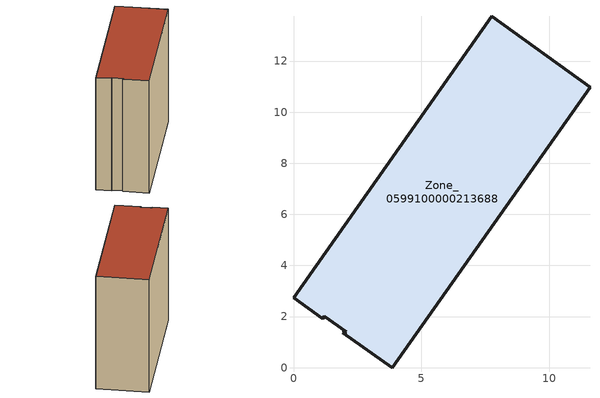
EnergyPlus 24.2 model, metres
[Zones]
Zone_0599100000213688
 floor ground (C_G): 1.93,1.37 2.07,1.41 1.21,2.01 1.15,1.92 0,2.73 7.77,13.75 11.6,10.97 3.87,0 z3.31
 wall outside (C_F): 11.6,10.97 7.77,13.75 0,2.73 1.15,1.92 1.21,2.01 2.07,1.41 1.93,1.37 3.87,0 11.6,10.97 z3.31:14.52
 roof outside (C_R): 2.07,1.41 1.93,1.37 3.87,0 11.6,10.97 7.77,13.75 0,2.73 1.15,1.92 1.21,2.01 z14.52
[BUILDING]
Pand.0599100000213688: North Axis=0; Terrain=City; Loads Convergence Tolerance Value=0.04; Temperature Convergence Tolerance Value=0.4; Solar Distribution=FullExterior; Maximum Number of Warmup Days=25; Minimum Number of Warmup Days=1
[Site:Location]
Rotterdam.The.Hague.AP_ZH_NLD Design_Conditions: Latitude=51.96; Longitude=4.45; Time Zone=1; Elevation=-4.5
[SITE:GROUNDTEMPERATURE:BUILDINGSURFACE]
18, 18, 18, 18, 18, 18, 18, 18, 18, 18, 18, 18
[MATERIAL] Thermal Absorptance=0.9; Solar Absorptance=0.7; Visible Absorptance=0.7
Name | Roughness | Thickness | Conductivity | Density | Specific Heat
G.TI.1992-2005 | MediumSmooth | 0.15 | 0.06 | 540 | 1210
F.TI.1992-2005 | Rough | 0.3 | 0.12 | 1920 | 840
R.TI.1992-2005 | MediumRough | 0.2 | 0.08 | 1500 | 1000
[CONSTRUCTION]
C_G: G.TI.1992-2005
C_F: F.TI.1992-2005
C_R: R.TI.1992-2005
[ZONE]
Zone_0599100000213688: Type=1; Multiplier=1; Ceiling Height=Autocalculate; Volume=Autocalculate; Floor Area=autocalculate; Part of Total Floor Area=Yes
[ZONEINFILTRATION:DESIGNFLOWRATE]
Infil_Zone_0599100000213688: Zone or ZoneList or Space or SpaceList=Zone_0599100000213688; Schedule=AlwaysOn; Design Flow Rate Calculation Method=Flow/Area; Flow Rate per Floor Area=0.0015; Constant Term Coefficient=1; Temperature Term Coefficient=0; Velocity Term Coefficient=0; Velocity Squared Term Coefficient=0
[HVACTEMPLATE:ZONE:IDEALLOADSAIRSYSTEM]
Zone_0599100000213688: Maximum Heating Supply Air Temperature=50; Minimum Cooling Supply Air Temperature=13; Maximum Heating Supply Air Humidity Ratio=0.0156; Minimum Cooling Supply Air Humidity Ratio=0.0077; Heating Limit=NoLimit; Cooling Limit=NoLimit; Dehumidification Control Type=ConstantSensibleHeatRatio; Cooling Sensible Heat Ratio=0.7; Dehumidification Setpoint=60; Humidification Control Type=None; Humidification Setpoint=30; Outdoor Air Method=None; Outdoor Air Flow Rate per Person=0.00944; Outdoor Air Flow Rate per Zone Floor Area=0; Outdoor Air Flow Rate per Zone=0; Demand Controlled Ventilation Type=None; Outdoor Air Economizer Type=NoEconomizer; Heat Recovery Type=None; Sensible Heat Recovery Effectiveness=0.7; Latent Heat Recovery Effectiveness=0.65
[ZONECONTROL:THERMOSTAT]
ThermostatControl_Zone_0599100000213688: Zone or ZoneList=Zone_0599100000213688; Control Type Schedule=DualSetpointControlType; Control 1=Thermostat_Zone_0599100000213688; Temperature Difference Between Cutout And Setpoint=0
[THERMOSTATSETPOINT:DUALSETPOINT]
Thermostat_Zone_0599100000213688: Heating Setpoint Temperature Schedule=HeatingSetpoint_Zone_0599100000213688; Cooling Setpoint Temperature Schedule=CoolingSetpoint_Zone_0599100000213688
[SCHEDULE:COMPACT]
HeatingSetpoint_Zone_0599100000213688: Through: 12/31, For: AllDays, Until: 24:00, 21
CoolingSetpoint_Zone_0599100000213688: Through: 12/31, For: AllDays, Until: 24:00, 24
DualSetpointControlType: Through: 12/31, For: AllDays, Until: 24:00, 4
AlwaysOn: Through: 12/31, For: AllDays, Until: 24:00, 1
